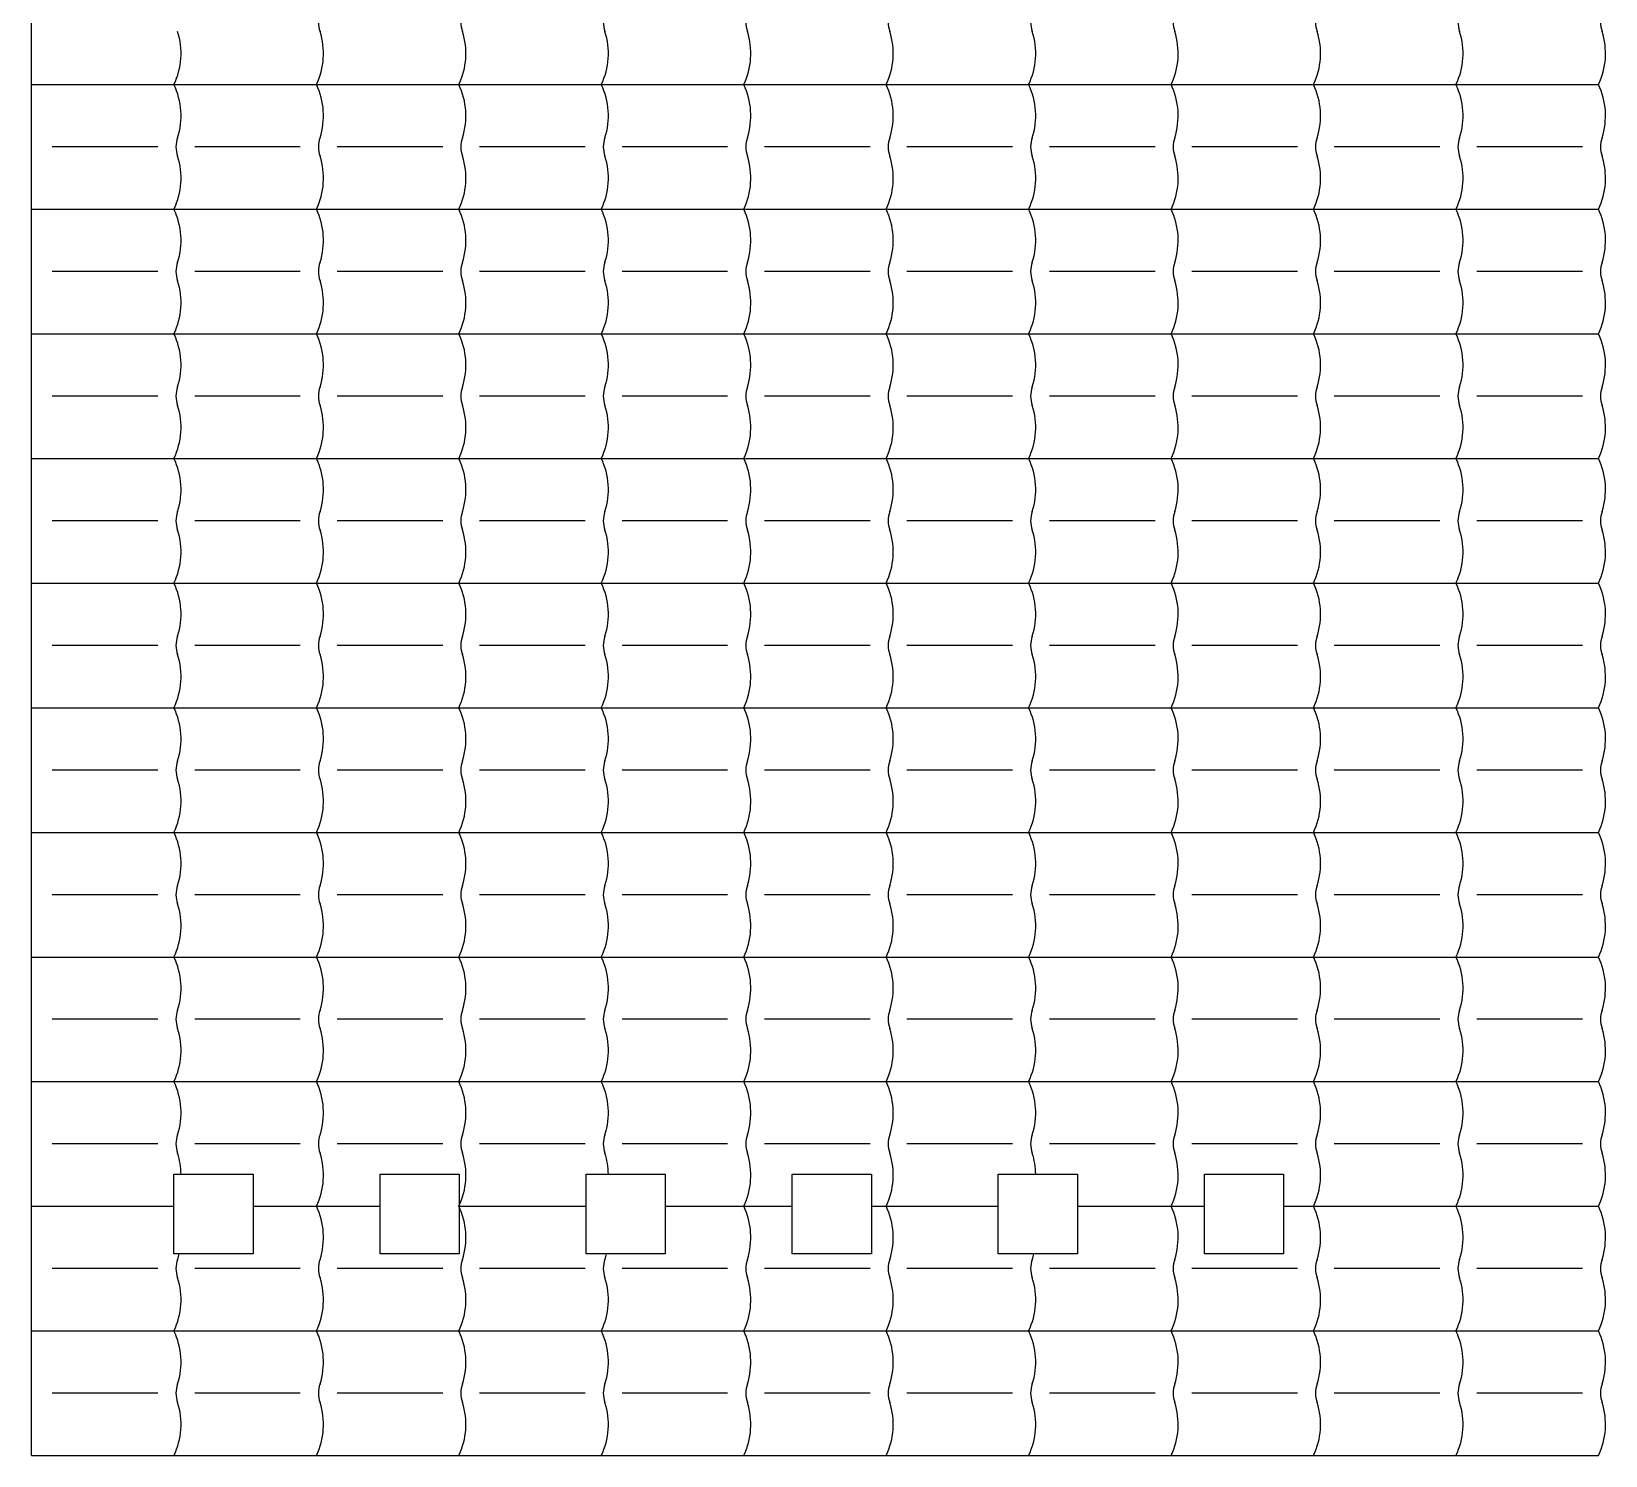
# Model space of a CAD drawing. Extents: x 5 to 617, y -77 to 233.
# Drawn here: x 282.2 to 345.8, y -76.8 to -19.3 of the extents above; entities that cross this region are included whole.
import ezdxf

# ---------------------------------------------------------------- set-up
doc = ezdxf.new("R2010")
doc.units = 0
doc.layers.get('0').update_dxf_attribs({"linetype": 'CONTINUOUS'})
doc.layers.add('ENGRAVE', color=4, linetype='CONTINUOUS')

msp = doc.modelspace()

# ---------------------------------------------------------------- linework, layer by layer
for p, q in [((282.155, -76.845), (282.155, 50.945)), ((287.918, -68.69), (287.918, -65.47)), ((287.918, -65.47), (291.118, -65.47)), ((291.118, -65.47), (291.118, -68.69)), ((296.251, -68.69), (296.251, -65.47)), ((296.251, -65.47), (299.451, -65.47)), ((299.451, -65.47), (299.451, -68.69)), ((304.584, -68.69), (304.584, -65.47)), ((304.584, -65.47), (307.784, -65.47)), ((307.784, -65.47), (307.784, -68.69)), ((312.917, -68.69), (312.917, -65.47)), ((312.917, -65.47), (316.117, -65.47)), ((316.117, -65.47), (316.117, -68.69)), ((321.25, -68.69), (321.25, -65.47)), ((321.25, -65.47), (324.45, -65.47)), ((324.45, -65.47), (324.45, -68.69)), ((329.583, -68.69), (329.583, -65.47)), ((329.583, -65.47), (332.783, -65.47)), ((332.783, -65.47), (332.783, -68.69)), ((291.118, -68.69), (287.918, -68.69)), ((299.451, -68.69), (296.251, -68.69)), ((307.784, -68.69), (304.584, -68.69)), ((316.117, -68.69), (312.917, -68.69)), ((324.45, -68.69), (321.25, -68.69)), ((332.783, -68.69), (329.583, -68.69)), ((282.155, -76.845), (345.515, -76.845))]:
    msp.add_line(p, q)
for centre, radius, start, end in [((346.643, -18.885), 1.047, 159.14265, 200.85735), ((342.903, -20.145), 2.9, 334.25, 17.81006), ((342.903, -22.665), 2.9, 342.18994, 25.75), ((346.643, -23.925), 1.047, 159.14265, 200.85735), ((342.903, -25.185), 2.9, 334.25, 17.81006), ((342.903, -27.705), 2.9, 342.18994, 25.75), ((346.643, -28.965), 1.047, 159.14265, 200.85735), ((342.903, -30.225), 2.9, 334.25, 17.81006), ((342.903, -32.745), 2.9, 342.18994, 25.75), ((346.643, -34.005), 1.047, 159.14265, 200.85735), ((342.903, -35.265), 2.9, 334.25, 17.81006), ((342.903, -37.785), 2.9, 342.18994, 25.75), ((346.643, -39.045), 1.047, 159.14265, 200.85735), ((342.903, -40.305), 2.9, 334.25, 17.81006), ((342.903, -42.825), 2.9, 342.18994, 25.75), ((346.643, -44.085), 1.047, 159.14265, 200.85735), ((342.903, -45.345), 2.9, 334.25, 17.81006), ((342.903, -47.865), 2.9, 342.18994, 25.75), ((346.643, -49.125), 1.047, 159.14265, 200.85735), ((342.903, -50.385), 2.9, 334.25, 17.81006), ((342.903, -52.905), 2.9, 342.18994, 25.75), ((346.643, -54.165), 1.047, 159.14265, 200.85735), ((342.903, -55.425), 2.9, 334.25, 17.81006), ((342.903, -57.945), 2.9, 342.18994, 25.75), ((346.643, -59.205), 1.047, 159.14265, 200.85735), ((342.903, -60.465), 2.9, 334.25, 17.81006), ((342.903, -62.985), 2.9, 342.18994, 25.75), ((346.643, -64.245), 1.047, 159.14265, 200.85735), ((342.903, -65.505), 2.9, 334.25, 17.81006), ((342.903, -68.025), 2.9, 342.18994, 25.75), ((346.643, -69.285), 1.047, 159.14265, 200.85735), ((342.903, -70.545), 2.9, 334.25, 17.81006), ((342.903, -73.065), 2.9, 342.18994, 25.75), ((346.643, -74.325), 1.047, 159.14265, 200.85735), ((342.903, -75.585), 2.9, 334.25, 17.81006)]:
    msp.add_arc(centre, radius, start, end)
at = {"layer": 'ENGRAVE'}
for p, q in [((282.155, -21.405), (287.915, -21.405)), ((287.915, -21.405), (293.675, -21.405)), ((293.675, -21.405), (299.435, -21.405)), ((299.435, -21.405), (305.195, -21.405)), ((305.195, -21.405), (310.955, -21.405)), ((310.955, -21.405), (316.715, -21.405)), ((316.715, -21.405), (322.475, -21.405)), ((322.475, -21.405), (328.235, -21.405)), ((328.235, -21.405), (333.995, -21.405)), ((333.995, -21.405), (339.755, -21.405)), ((339.755, -21.405), (345.515, -21.405)), ((287.266, -23.925), (282.995, -23.925)), ((293.026, -23.925), (288.755, -23.925)), ((298.786, -23.925), (294.515, -23.925)), ((304.546, -23.925), (300.275, -23.925)), ((310.306, -23.925), (306.035, -23.925)), ((316.066, -23.925), (311.795, -23.925)), ((321.826, -23.925), (317.555, -23.925)), ((327.586, -23.925), (323.315, -23.925)), ((333.346, -23.925), (329.075, -23.925)), ((339.106, -23.925), (334.835, -23.925)), ((344.866, -23.925), (340.595, -23.925)), ((282.155, -26.445), (287.915, -26.445)), ((287.915, -26.445), (293.675, -26.445)), ((293.675, -26.445), (299.435, -26.445)), ((299.435, -26.445), (305.195, -26.445)), ((305.195, -26.445), (310.955, -26.445)), ((310.955, -26.445), (316.715, -26.445)), ((316.715, -26.445), (322.475, -26.445)), ((322.475, -26.445), (328.235, -26.445)), ((328.235, -26.445), (333.995, -26.445)), ((333.995, -26.445), (339.755, -26.445)), ((339.755, -26.445), (345.515, -26.445)), ((287.266, -28.965), (282.995, -28.965)), ((293.026, -28.965), (288.755, -28.965)), ((298.786, -28.965), (294.515, -28.965)), ((304.546, -28.965), (300.275, -28.965)), ((310.306, -28.965), (306.035, -28.965)), ((316.066, -28.965), (311.795, -28.965)), ((321.826, -28.965), (317.555, -28.965)), ((327.586, -28.965), (323.315, -28.965)), ((333.346, -28.965), (329.075, -28.965)), ((339.106, -28.965), (334.835, -28.965)), ((344.866, -28.965), (340.595, -28.965)), ((282.155, -31.485), (287.915, -31.485)), ((287.915, -31.485), (293.675, -31.485)), ((293.675, -31.485), (299.435, -31.485)), ((299.435, -31.485), (305.195, -31.485)), ((305.195, -31.485), (310.955, -31.485)), ((310.955, -31.485), (316.715, -31.485)), ((316.715, -31.485), (322.475, -31.485)), ((322.475, -31.485), (328.235, -31.485)), ((328.235, -31.485), (333.995, -31.485)), ((333.995, -31.485), (339.755, -31.485)), ((339.755, -31.485), (345.515, -31.485)), ((287.266, -34.005), (282.995, -34.005)), ((293.026, -34.005), (288.755, -34.005)), ((298.786, -34.005), (294.515, -34.005)), ((304.546, -34.005), (300.275, -34.005)), ((310.306, -34.005), (306.035, -34.005)), ((316.066, -34.005), (311.795, -34.005)), ((321.826, -34.005), (317.555, -34.005)), ((327.586, -34.005), (323.315, -34.005)), ((333.346, -34.005), (329.075, -34.005)), ((339.106, -34.005), (334.835, -34.005)), ((344.866, -34.005), (340.595, -34.005)), ((282.155, -36.525), (287.915, -36.525)), ((287.915, -36.525), (293.675, -36.525)), ((293.675, -36.525), (299.435, -36.525)), ((299.435, -36.525), (305.195, -36.525)), ((305.195, -36.525), (310.955, -36.525)), ((310.955, -36.525), (316.715, -36.525)), ((316.715, -36.525), (322.475, -36.525)), ((322.475, -36.525), (328.235, -36.525)), ((328.235, -36.525), (333.995, -36.525)), ((333.995, -36.525), (339.755, -36.525)), ((339.755, -36.525), (345.515, -36.525)), ((287.266, -39.045), (282.995, -39.045)), ((293.026, -39.045), (288.755, -39.045)), ((298.786, -39.045), (294.515, -39.045)), ((304.546, -39.045), (300.275, -39.045)), ((310.306, -39.045), (306.035, -39.045)), ((316.066, -39.045), (311.795, -39.045)), ((321.826, -39.045), (317.555, -39.045)), ((327.586, -39.045), (323.315, -39.045)), ((333.346, -39.045), (329.075, -39.045)), ((339.106, -39.045), (334.835, -39.045)), ((344.866, -39.045), (340.595, -39.045)), ((282.155, -41.565), (287.915, -41.565)), ((287.915, -41.565), (293.675, -41.565)), ((293.675, -41.565), (299.435, -41.565)), ((299.435, -41.565), (305.195, -41.565)), ((305.195, -41.565), (310.955, -41.565)), ((310.955, -41.565), (316.715, -41.565)), ((316.715, -41.565), (322.475, -41.565)), ((322.475, -41.565), (328.235, -41.565)), ((328.235, -41.565), (333.995, -41.565)), ((333.995, -41.565), (339.755, -41.565)), ((339.755, -41.565), (345.515, -41.565)), ((287.266, -44.085), (282.995, -44.085)), ((293.026, -44.085), (288.755, -44.085)), ((298.786, -44.085), (294.515, -44.085)), ((304.546, -44.085), (300.275, -44.085)), ((310.306, -44.085), (306.035, -44.085)), ((316.066, -44.085), (311.795, -44.085)), ((321.826, -44.085), (317.555, -44.085)), ((327.586, -44.085), (323.315, -44.085)), ((333.346, -44.085), (329.075, -44.085)), ((339.106, -44.085), (334.835, -44.085)), ((344.866, -44.085), (340.595, -44.085)), ((282.155, -46.605), (287.915, -46.605)), ((287.915, -46.605), (293.675, -46.605)), ((293.675, -46.605), (299.435, -46.605)), ((299.435, -46.605), (305.195, -46.605)), ((305.195, -46.605), (310.955, -46.605)), ((310.955, -46.605), (316.715, -46.605)), ((316.715, -46.605), (322.475, -46.605)), ((322.475, -46.605), (328.235, -46.605)), ((328.235, -46.605), (333.995, -46.605)), ((333.995, -46.605), (339.755, -46.605)), ((339.755, -46.605), (345.515, -46.605)), ((287.266, -49.125), (282.995, -49.125)), ((293.026, -49.125), (288.755, -49.125)), ((298.786, -49.125), (294.515, -49.125)), ((304.546, -49.125), (300.275, -49.125)), ((310.306, -49.125), (306.035, -49.125)), ((316.066, -49.125), (311.795, -49.125)), ((321.826, -49.125), (317.555, -49.125)), ((327.586, -49.125), (323.315, -49.125)), ((333.346, -49.125), (329.075, -49.125)), ((339.106, -49.125), (334.835, -49.125)), ((344.866, -49.125), (340.595, -49.125)), ((282.155, -51.645), (287.915, -51.645)), ((287.915, -51.645), (293.675, -51.645)), ((293.675, -51.645), (299.435, -51.645)), ((299.435, -51.645), (305.195, -51.645)), ((305.195, -51.645), (310.955, -51.645)), ((310.955, -51.645), (316.715, -51.645)), ((316.715, -51.645), (322.475, -51.645)), ((322.475, -51.645), (328.235, -51.645)), ((328.235, -51.645), (333.995, -51.645)), ((333.995, -51.645), (339.755, -51.645)), ((339.755, -51.645), (345.515, -51.645)), ((287.266, -54.165), (282.995, -54.165)), ((293.026, -54.165), (288.755, -54.165)), ((298.786, -54.165), (294.515, -54.165)), ((304.546, -54.165), (300.275, -54.165)), ((310.306, -54.165), (306.035, -54.165)), ((316.066, -54.165), (311.795, -54.165)), ((321.826, -54.165), (317.555, -54.165)), ((327.586, -54.165), (323.315, -54.165)), ((333.346, -54.165), (329.075, -54.165)), ((339.106, -54.165), (334.835, -54.165)), ((344.866, -54.165), (340.595, -54.165)), ((282.155, -56.685), (287.915, -56.685)), ((287.915, -56.685), (293.675, -56.685)), ((293.675, -56.685), (299.435, -56.685)), ((299.435, -56.685), (305.195, -56.685)), ((305.195, -56.685), (310.955, -56.685)), ((310.955, -56.685), (316.715, -56.685)), ((316.715, -56.685), (322.475, -56.685)), ((322.475, -56.685), (328.235, -56.685)), ((328.235, -56.685), (333.995, -56.685)), ((333.995, -56.685), (339.755, -56.685)), ((339.755, -56.685), (345.515, -56.685)), ((287.266, -59.205), (282.995, -59.205)), ((293.026, -59.205), (288.755, -59.205)), ((298.786, -59.205), (294.515, -59.205)), ((304.546, -59.205), (300.275, -59.205)), ((310.306, -59.205), (306.035, -59.205)), ((316.066, -59.205), (311.795, -59.205)), ((321.826, -59.205), (317.555, -59.205)), ((327.586, -59.205), (323.315, -59.205)), ((333.346, -59.205), (329.075, -59.205)), ((339.106, -59.205), (334.835, -59.205)), ((344.866, -59.205), (340.595, -59.205)), ((282.155, -61.725), (287.915, -61.725)), ((287.915, -61.725), (293.675, -61.725)), ((293.675, -61.725), (299.435, -61.725)), ((299.435, -61.725), (305.195, -61.725)), ((305.195, -61.725), (310.955, -61.725)), ((310.955, -61.725), (316.715, -61.725)), ((316.715, -61.725), (322.475, -61.725)), ((322.475, -61.725), (328.235, -61.725)), ((328.235, -61.725), (333.995, -61.725)), ((333.995, -61.725), (339.755, -61.725)), ((339.755, -61.725), (345.515, -61.725)), ((287.266, -64.245), (282.995, -64.245)), ((293.026, -64.245), (288.755, -64.245)), ((298.786, -64.245), (294.515, -64.245)), ((304.546, -64.245), (300.275, -64.245)), ((310.306, -64.245), (306.035, -64.245)), ((316.066, -64.245), (311.795, -64.245)), ((321.826, -64.245), (317.555, -64.245)), ((327.586, -64.245), (323.315, -64.245)), ((333.346, -64.245), (329.075, -64.245)), ((339.106, -64.245), (334.835, -64.245)), ((344.866, -64.245), (340.595, -64.245)), ((282.155, -66.765), (287.915, -66.765)), ((287.915, -66.765), (287.918, -66.765)), ((291.118, -66.765), (293.675, -66.765)), ((293.675, -66.765), (296.251, -66.765)), ((299.435, -66.765), (304.584, -66.765)), ((307.784, -66.765), (310.955, -66.765)), ((310.955, -66.765), (312.917, -66.765)), ((316.117, -66.765), (316.715, -66.765)), ((316.715, -66.765), (321.25, -66.765)), ((324.45, -66.765), (328.235, -66.765)), ((328.235, -66.765), (329.583, -66.765)), ((332.783, -66.765), (333.995, -66.765)), ((333.995, -66.765), (339.755, -66.765)), ((339.755, -66.765), (345.515, -66.765)), ((287.266, -69.285), (282.995, -69.285)), ((293.026, -69.285), (288.755, -69.285)), ((298.786, -69.285), (294.515, -69.285)), ((304.546, -69.285), (300.275, -69.285)), ((310.306, -69.285), (306.035, -69.285)), ((316.066, -69.285), (311.795, -69.285)), ((321.826, -69.285), (317.555, -69.285)), ((327.586, -69.285), (323.315, -69.285)), ((333.346, -69.285), (329.075, -69.285)), ((339.106, -69.285), (334.835, -69.285)), ((344.866, -69.285), (340.595, -69.285)), ((282.155, -71.805), (287.915, -71.805)), ((287.915, -71.805), (293.675, -71.805)), ((293.675, -71.805), (299.435, -71.805)), ((299.435, -71.805), (305.195, -71.805)), ((305.195, -71.805), (310.955, -71.805)), ((310.955, -71.805), (316.715, -71.805)), ((316.715, -71.805), (322.475, -71.805)), ((322.475, -71.805), (328.235, -71.805)), ((328.235, -71.805), (333.995, -71.805)), ((333.995, -71.805), (339.755, -71.805)), ((339.755, -71.805), (345.515, -71.805)), ((287.266, -74.325), (282.995, -74.325)), ((293.026, -74.325), (288.755, -74.325)), ((298.786, -74.325), (294.515, -74.325)), ((304.546, -74.325), (300.275, -74.325)), ((310.306, -74.325), (306.035, -74.325)), ((316.066, -74.325), (311.795, -74.325)), ((321.826, -74.325), (317.555, -74.325)), ((327.586, -74.325), (323.315, -74.325)), ((333.346, -74.325), (329.075, -74.325)), ((339.106, -74.325), (334.835, -74.325)), ((344.866, -74.325), (340.595, -74.325))]:
    msp.add_line(p, q, dxfattribs=at)
for centre, radius, start, end in [((294.803, -18.885), 1.047, 159.14265, 200.85735), ((300.563, -18.885), 1.047, 159.14265, 200.85735), ((306.323, -18.885), 1.047, 159.14265, 200.85735), ((312.083, -18.885), 1.047, 159.14265, 200.85735), ((317.843, -18.885), 1.047, 159.14265, 200.85735), ((323.603, -18.885), 1.047, 159.14265, 200.85735), ((329.363, -18.885), 1.047, 159.14265, 200.85735), ((335.123, -18.885), 1.047, 159.14265, 200.85735), ((340.883, -18.885), 1.047, 159.14265, 200.85735), ((285.303, -20.145), 2.9, 334.25, 17.81006), ((291.063, -20.145), 2.9, 334.25, 17.81006), ((296.823, -20.145), 2.9, 334.25, 17.81006), ((302.583, -20.145), 2.9, 334.25, 17.81006), ((308.343, -20.145), 2.9, 334.25, 17.81006), ((314.103, -20.145), 2.9, 334.25, 17.81006), ((319.863, -20.145), 2.9, 334.25, 17.81006), ((325.623, -20.145), 2.9, 334.25, 17.81006), ((331.383, -20.145), 2.9, 334.25, 17.81006), ((337.143, -20.145), 2.9, 334.25, 17.81006), ((285.303, -22.665), 2.9, 342.18994, 25.75), ((291.063, -22.665), 2.9, 342.18994, 25.75), ((296.823, -22.665), 2.9, 342.18994, 25.75), ((302.583, -22.665), 2.9, 342.18994, 25.75), ((308.343, -22.665), 2.9, 342.18994, 25.75), ((314.103, -22.665), 2.9, 342.18994, 25.75), ((319.863, -22.665), 2.9, 342.18994, 25.75), ((325.623, -22.665), 2.9, 342.18994, 25.75), ((331.383, -22.665), 2.9, 342.18994, 25.75), ((337.143, -22.665), 2.9, 342.18994, 25.75), ((289.043, -23.925), 1.047, 159.14265, 200.85735), ((294.803, -23.925), 1.047, 159.14265, 200.85735), ((300.563, -23.925), 1.047, 159.14265, 200.85735), ((306.323, -23.925), 1.047, 159.14265, 200.85735), ((312.083, -23.925), 1.047, 159.14265, 200.85735), ((317.843, -23.925), 1.047, 159.14265, 200.85735), ((323.603, -23.925), 1.047, 159.14265, 200.85735), ((329.363, -23.925), 1.047, 159.14265, 200.85735), ((335.123, -23.925), 1.047, 159.14265, 200.85735), ((340.883, -23.925), 1.047, 159.14265, 200.85735), ((285.303, -25.185), 2.9, 334.25, 17.81006), ((291.063, -25.185), 2.9, 334.25, 17.81006), ((296.823, -25.185), 2.9, 334.25, 17.81006), ((302.583, -25.185), 2.9, 334.25, 17.81006), ((308.343, -25.185), 2.9, 334.25, 17.81006), ((314.103, -25.185), 2.9, 334.25, 17.81006), ((319.863, -25.185), 2.9, 334.25, 17.81006), ((325.623, -25.185), 2.9, 334.25, 17.81006), ((331.383, -25.185), 2.9, 334.25, 17.81006), ((337.143, -25.185), 2.9, 334.25, 17.81006), ((285.303, -27.705), 2.9, 342.18994, 25.75), ((291.063, -27.705), 2.9, 342.18994, 25.75), ((296.823, -27.705), 2.9, 342.18994, 25.75), ((302.583, -27.705), 2.9, 342.18994, 25.75), ((308.343, -27.705), 2.9, 342.18994, 25.75), ((314.103, -27.705), 2.9, 342.18994, 25.75), ((319.863, -27.705), 2.9, 342.18994, 25.75), ((325.623, -27.705), 2.9, 342.18994, 25.75), ((331.383, -27.705), 2.9, 342.18994, 25.75), ((337.143, -27.705), 2.9, 342.18994, 25.75), ((289.043, -28.965), 1.047, 159.14265, 200.85735), ((294.803, -28.965), 1.047, 159.14265, 200.85735), ((300.563, -28.965), 1.047, 159.14265, 200.85735), ((306.323, -28.965), 1.047, 159.14265, 200.85735), ((312.083, -28.965), 1.047, 159.14265, 200.85735), ((317.843, -28.965), 1.047, 159.14265, 200.85735), ((323.603, -28.965), 1.047, 159.14265, 200.85735), ((329.363, -28.965), 1.047, 159.14265, 200.85735), ((335.123, -28.965), 1.047, 159.14265, 200.85735), ((340.883, -28.965), 1.047, 159.14265, 200.85735), ((285.303, -30.225), 2.9, 334.25, 17.81006), ((291.063, -30.225), 2.9, 334.25, 17.81006), ((296.823, -30.225), 2.9, 334.25, 17.81006), ((302.583, -30.225), 2.9, 334.25, 17.81006), ((308.343, -30.225), 2.9, 334.25, 17.81006), ((314.103, -30.225), 2.9, 334.25, 17.81006), ((319.863, -30.225), 2.9, 334.25, 17.81006), ((325.623, -30.225), 2.9, 334.25, 17.81006), ((331.383, -30.225), 2.9, 334.25, 17.81006), ((337.143, -30.225), 2.9, 334.25, 17.81006), ((285.303, -32.745), 2.9, 342.18994, 25.75), ((291.063, -32.745), 2.9, 342.18994, 25.75), ((296.823, -32.745), 2.9, 342.18994, 25.75), ((302.583, -32.745), 2.9, 342.18994, 25.75), ((308.343, -32.745), 2.9, 342.18994, 25.75), ((314.103, -32.745), 2.9, 342.18994, 25.75), ((319.863, -32.745), 2.9, 342.18994, 25.75), ((325.623, -32.745), 2.9, 342.18994, 25.75), ((331.383, -32.745), 2.9, 342.18994, 25.75), ((337.143, -32.745), 2.9, 342.18994, 25.75), ((289.043, -34.005), 1.047, 159.14265, 200.85735), ((294.803, -34.005), 1.047, 159.14265, 200.85735), ((300.563, -34.005), 1.047, 159.14265, 200.85735), ((306.323, -34.005), 1.047, 159.14265, 200.85735), ((312.083, -34.005), 1.047, 159.14265, 200.85735), ((317.843, -34.005), 1.047, 159.14265, 200.85735), ((323.603, -34.005), 1.047, 159.14265, 200.85735), ((329.363, -34.005), 1.047, 159.14265, 200.85735), ((335.123, -34.005), 1.047, 159.14265, 200.85735), ((340.883, -34.005), 1.047, 159.14265, 200.85735), ((285.303, -35.265), 2.9, 334.25, 17.81006), ((291.063, -35.265), 2.9, 334.25, 17.81006), ((296.823, -35.265), 2.9, 334.25, 17.81006), ((302.583, -35.265), 2.9, 334.25, 17.81006), ((308.343, -35.265), 2.9, 334.25, 17.81006), ((314.103, -35.265), 2.9, 334.25, 17.81006), ((319.863, -35.265), 2.9, 334.25, 17.81006), ((325.623, -35.265), 2.9, 334.25, 17.81006), ((331.383, -35.265), 2.9, 334.25, 17.81006), ((337.143, -35.265), 2.9, 334.25, 17.81006), ((285.303, -37.785), 2.9, 342.18994, 25.75), ((291.063, -37.785), 2.9, 342.18994, 25.75), ((296.823, -37.785), 2.9, 342.18994, 25.75), ((302.583, -37.785), 2.9, 342.18994, 25.75), ((308.343, -37.785), 2.9, 342.18994, 25.75), ((314.103, -37.785), 2.9, 342.18994, 25.75), ((319.863, -37.785), 2.9, 342.18994, 25.75), ((325.623, -37.785), 2.9, 342.18994, 25.75), ((331.383, -37.785), 2.9, 342.18994, 25.75), ((337.143, -37.785), 2.9, 342.18994, 25.75), ((289.043, -39.045), 1.047, 159.14265, 200.85735), ((294.803, -39.045), 1.047, 159.14265, 200.85735), ((300.563, -39.045), 1.047, 159.14265, 200.85735), ((306.323, -39.045), 1.047, 159.14265, 200.85735), ((312.083, -39.045), 1.047, 159.14265, 200.85735), ((317.843, -39.045), 1.047, 159.14265, 200.85735), ((323.603, -39.045), 1.047, 159.14265, 200.85735), ((329.363, -39.045), 1.047, 159.14265, 200.85735), ((335.123, -39.045), 1.047, 159.14265, 200.85735), ((340.883, -39.045), 1.047, 159.14265, 200.85735), ((285.303, -40.305), 2.9, 334.25, 17.81006), ((291.063, -40.305), 2.9, 334.25, 17.81006), ((296.823, -40.305), 2.9, 334.25, 17.81006), ((302.583, -40.305), 2.9, 334.25, 17.81006), ((308.343, -40.305), 2.9, 334.25, 17.81006), ((314.103, -40.305), 2.9, 334.25, 17.81006), ((319.863, -40.305), 2.9, 334.25, 17.81006), ((325.623, -40.305), 2.9, 334.25, 17.81006), ((331.383, -40.305), 2.9, 334.25, 17.81006), ((337.143, -40.305), 2.9, 334.25, 17.81006), ((285.303, -42.825), 2.9, 342.18994, 25.75), ((291.063, -42.825), 2.9, 342.18994, 25.75), ((296.823, -42.825), 2.9, 342.18994, 25.75), ((302.583, -42.825), 2.9, 342.18994, 25.75), ((308.343, -42.825), 2.9, 342.18994, 25.75), ((314.103, -42.825), 2.9, 342.18994, 25.75), ((319.863, -42.825), 2.9, 342.18994, 25.75), ((325.623, -42.825), 2.9, 342.18994, 25.75), ((331.383, -42.825), 2.9, 342.18994, 25.75), ((337.143, -42.825), 2.9, 342.18994, 25.75), ((289.043, -44.085), 1.047, 159.14265, 200.85735), ((294.803, -44.085), 1.047, 159.14265, 200.85735), ((300.563, -44.085), 1.047, 159.14265, 200.85735), ((306.323, -44.085), 1.047, 159.14265, 200.85735), ((312.083, -44.085), 1.047, 159.14265, 200.85735), ((317.843, -44.085), 1.047, 159.14265, 200.85735), ((323.603, -44.085), 1.047, 159.14265, 200.85735), ((329.363, -44.085), 1.047, 159.14265, 200.85735), ((335.123, -44.085), 1.047, 159.14265, 200.85735), ((340.883, -44.085), 1.047, 159.14265, 200.85735), ((285.303, -45.345), 2.9, 334.25, 17.81006), ((291.063, -45.345), 2.9, 334.25, 17.81006), ((296.823, -45.345), 2.9, 334.25, 17.81006), ((302.583, -45.345), 2.9, 334.25, 17.81006), ((308.343, -45.345), 2.9, 334.25, 17.81006), ((314.103, -45.345), 2.9, 334.25, 17.81006), ((319.863, -45.345), 2.9, 334.25, 17.81006), ((325.623, -45.345), 2.9, 334.25, 17.81006), ((331.383, -45.345), 2.9, 334.25, 17.81006), ((337.143, -45.345), 2.9, 334.25, 17.81006), ((285.303, -47.865), 2.9, 342.18994, 25.75), ((291.063, -47.865), 2.9, 342.18994, 25.75), ((296.823, -47.865), 2.9, 342.18994, 25.75), ((302.583, -47.865), 2.9, 342.18994, 25.75), ((308.343, -47.865), 2.9, 342.18994, 25.75), ((314.103, -47.865), 2.9, 342.18994, 25.75), ((319.863, -47.865), 2.9, 342.18994, 25.75), ((325.623, -47.865), 2.9, 342.18994, 25.75), ((331.383, -47.865), 2.9, 342.18994, 25.75), ((337.143, -47.865), 2.9, 342.18994, 25.75), ((289.043, -49.125), 1.047, 159.14265, 200.85735), ((294.803, -49.125), 1.047, 159.14265, 200.85735), ((300.563, -49.125), 1.047, 159.14265, 200.85735), ((306.323, -49.125), 1.047, 159.14265, 200.85735), ((312.083, -49.125), 1.047, 159.14265, 200.85735), ((317.843, -49.125), 1.047, 159.14265, 200.85735), ((323.603, -49.125), 1.047, 159.14265, 200.85735), ((329.363, -49.125), 1.047, 159.14265, 200.85735), ((335.123, -49.125), 1.047, 159.14265, 200.85735), ((340.883, -49.125), 1.047, 159.14265, 200.85735), ((285.303, -50.385), 2.9, 334.25, 17.81006), ((291.063, -50.385), 2.9, 334.25, 17.81006), ((296.823, -50.385), 2.9, 334.25, 17.81006), ((302.583, -50.385), 2.9, 334.25, 17.81006), ((308.343, -50.385), 2.9, 334.25, 17.81006), ((314.103, -50.385), 2.9, 334.25, 17.81006), ((319.863, -50.385), 2.9, 334.25, 17.81006), ((325.623, -50.385), 2.9, 334.25, 17.81006), ((331.383, -50.385), 2.9, 334.25, 17.81006), ((337.143, -50.385), 2.9, 334.25, 17.81006), ((285.303, -52.905), 2.9, 342.18994, 25.75), ((291.063, -52.905), 2.9, 342.18994, 25.75), ((296.823, -52.905), 2.9, 342.18994, 25.75), ((302.583, -52.905), 2.9, 342.18994, 25.75), ((308.343, -52.905), 2.9, 342.18994, 25.75), ((314.103, -52.905), 2.9, 342.18994, 25.75), ((319.863, -52.905), 2.9, 342.18994, 25.75), ((325.623, -52.905), 2.9, 342.18994, 25.75), ((331.383, -52.905), 2.9, 342.18994, 25.75), ((337.143, -52.905), 2.9, 342.18994, 25.75), ((289.043, -54.165), 1.047, 159.14265, 200.85735), ((294.803, -54.165), 1.047, 159.14265, 200.85735), ((300.563, -54.165), 1.047, 159.14265, 200.85735), ((306.323, -54.165), 1.047, 159.14265, 200.85735), ((312.083, -54.165), 1.047, 159.14265, 200.85735), ((317.843, -54.165), 1.047, 159.14265, 200.85735), ((323.603, -54.165), 1.047, 159.14265, 200.85735), ((329.363, -54.165), 1.047, 159.14265, 200.85735), ((335.123, -54.165), 1.047, 159.14265, 200.85735), ((340.883, -54.165), 1.047, 159.14265, 200.85735), ((285.303, -55.425), 2.9, 334.25, 17.81006), ((291.063, -55.425), 2.9, 334.25, 17.81006), ((296.823, -55.425), 2.9, 334.25, 17.81006), ((302.583, -55.425), 2.9, 334.25, 17.81006), ((308.343, -55.425), 2.9, 334.25, 17.81006), ((314.103, -55.425), 2.9, 334.25, 17.81006), ((319.863, -55.425), 2.9, 334.25, 17.81006), ((325.623, -55.425), 2.9, 334.25, 17.81006), ((331.383, -55.425), 2.9, 334.25, 17.81006), ((337.143, -55.425), 2.9, 334.25, 17.81006), ((285.303, -57.945), 2.9, 342.18994, 25.75), ((291.063, -57.945), 2.9, 342.18994, 25.75), ((296.823, -57.945), 2.9, 342.18994, 25.75), ((302.583, -57.945), 2.9, 342.18994, 25.75), ((308.343, -57.945), 2.9, 342.18994, 25.75), ((314.103, -57.945), 2.9, 342.18994, 25.75), ((319.863, -57.945), 2.9, 342.18994, 25.75), ((325.623, -57.945), 2.9, 342.18994, 25.75), ((331.383, -57.945), 2.9, 342.18994, 25.75), ((337.143, -57.945), 2.9, 342.18994, 25.75), ((289.043, -59.205), 1.047, 159.14265, 200.85735), ((294.803, -59.205), 1.047, 159.14265, 200.85735), ((300.563, -59.205), 1.047, 159.14265, 200.85735), ((306.323, -59.205), 1.047, 159.14265, 200.85735), ((312.083, -59.205), 1.047, 159.14265, 200.85735), ((317.843, -59.205), 1.047, 159.14265, 200.85735), ((323.603, -59.205), 1.047, 159.14265, 200.85735), ((329.363, -59.205), 1.047, 159.14265, 200.85735), ((335.123, -59.205), 1.047, 159.14265, 200.85735), ((340.883, -59.205), 1.047, 159.14265, 200.85735), ((285.303, -60.465), 2.9, 334.25, 17.81006), ((291.063, -60.465), 2.9, 334.25, 17.81006), ((296.823, -60.465), 2.9, 334.25, 17.81006), ((302.583, -60.465), 2.9, 334.25, 17.81006), ((308.343, -60.465), 2.9, 334.25, 17.81006), ((314.103, -60.465), 2.9, 334.25, 17.81006), ((319.863, -60.465), 2.9, 334.25, 17.81006), ((325.623, -60.465), 2.9, 334.25, 17.81006), ((331.383, -60.465), 2.9, 334.25, 17.81006), ((337.143, -60.465), 2.9, 334.25, 17.81006), ((285.303, -62.985), 2.9, 342.18994, 25.75), ((291.063, -62.985), 2.9, 342.18994, 25.75), ((296.823, -62.985), 2.9, 342.18994, 25.75), ((302.583, -62.985), 2.9, 342.18994, 25.75), ((308.343, -62.985), 2.9, 342.18994, 25.75), ((314.103, -62.985), 2.9, 342.18994, 25.75), ((319.863, -62.985), 2.9, 342.18994, 25.75), ((325.623, -62.985), 2.9, 342.18994, 25.75), ((331.383, -62.985), 2.9, 342.18994, 25.75), ((337.143, -62.985), 2.9, 342.18994, 25.75), ((289.043, -64.245), 1.047, 159.14265, 200.85735), ((294.803, -64.245), 1.047, 159.14265, 200.85735), ((300.563, -64.245), 1.047, 159.14265, 200.85735), ((306.323, -64.245), 1.047, 159.14265, 200.85735), ((312.083, -64.245), 1.047, 159.14265, 200.85735), ((317.843, -64.245), 1.047, 159.14265, 200.85735), ((323.603, -64.245), 1.047, 159.14265, 200.85735), ((329.363, -64.245), 1.047, 159.14265, 200.85735), ((335.123, -64.245), 1.047, 159.14265, 200.85735), ((340.883, -64.245), 1.047, 159.14265, 200.85735), ((285.303, -65.505), 2.9, 0.69146, 17.81006), ((291.063, -65.505), 2.9, 334.25, 17.81006), ((296.823, -65.505), 2.9, 334.25, 17.81006), ((302.583, -65.505), 2.9, 0.69146, 17.81006), ((308.343, -65.505), 2.9, 334.25, 17.81006), ((314.103, -65.505), 2.9, 334.25, 17.81006), ((319.863, -65.505), 2.9, 0.69146, 17.81006), ((325.623, -65.505), 2.9, 334.25, 17.81006), ((331.383, -65.505), 2.9, 334.25, 17.81006), ((337.143, -65.505), 2.9, 334.25, 17.81006), ((285.303, -65.505), 2.9, 334.25, 334.38675), ((285.303, -68.025), 2.9, 25.61325, 25.75), ((291.063, -68.025), 2.9, 342.18994, 25.75), ((296.823, -68.025), 2.9, 342.18994, 25.75), ((308.343, -68.025), 2.9, 342.18994, 25.75), ((314.103, -68.025), 2.9, 342.18994, 25.75), ((325.623, -68.025), 2.9, 342.18994, 25.75), ((331.383, -68.025), 2.9, 342.18994, 25.75), ((337.143, -68.025), 2.9, 342.18994, 25.75), ((285.303, -68.025), 2.9, 342.18994, 346.74469), ((302.583, -68.025), 2.9, 342.18994, 346.74469), ((319.863, -68.025), 2.9, 342.18994, 346.74469), ((289.043, -69.285), 1.047, 159.14265, 200.85735), ((294.803, -69.285), 1.047, 159.14265, 200.85735), ((300.563, -69.285), 1.047, 159.14265, 200.85735), ((306.323, -69.285), 1.047, 159.14265, 200.85735), ((312.083, -69.285), 1.047, 159.14265, 200.85735), ((317.843, -69.285), 1.047, 159.14265, 200.85735), ((323.603, -69.285), 1.047, 159.14265, 200.85735), ((329.363, -69.285), 1.047, 159.14265, 200.85735), ((335.123, -69.285), 1.047, 159.14265, 200.85735), ((340.883, -69.285), 1.047, 159.14265, 200.85735), ((285.303, -70.545), 2.9, 334.25, 17.81006), ((291.063, -70.545), 2.9, 334.25, 17.81006), ((296.823, -70.545), 2.9, 334.25, 17.81006), ((302.583, -70.545), 2.9, 334.25, 17.81006), ((308.343, -70.545), 2.9, 334.25, 17.81006), ((314.103, -70.545), 2.9, 334.25, 17.81006), ((319.863, -70.545), 2.9, 334.25, 17.81006), ((325.623, -70.545), 2.9, 334.25, 17.81006), ((331.383, -70.545), 2.9, 334.25, 17.81006), ((337.143, -70.545), 2.9, 334.25, 17.81006), ((285.303, -73.065), 2.9, 342.18994, 25.75), ((291.063, -73.065), 2.9, 342.18994, 25.75), ((296.823, -73.065), 2.9, 342.18994, 25.75), ((302.583, -73.065), 2.9, 342.18994, 25.75), ((308.343, -73.065), 2.9, 342.18994, 25.75), ((314.103, -73.065), 2.9, 342.18994, 25.75), ((319.863, -73.065), 2.9, 342.18994, 25.75), ((325.623, -73.065), 2.9, 342.18994, 25.75), ((331.383, -73.065), 2.9, 342.18994, 25.75), ((337.143, -73.065), 2.9, 342.18994, 25.75), ((289.043, -74.325), 1.047, 159.14265, 200.85735), ((294.803, -74.325), 1.047, 159.14265, 200.85735), ((300.563, -74.325), 1.047, 159.14265, 200.85735), ((306.323, -74.325), 1.047, 159.14265, 200.85735), ((312.083, -74.325), 1.047, 159.14265, 200.85735), ((317.843, -74.325), 1.047, 159.14265, 200.85735), ((323.603, -74.325), 1.047, 159.14265, 200.85735), ((329.363, -74.325), 1.047, 159.14265, 200.85735), ((335.123, -74.325), 1.047, 159.14265, 200.85735), ((340.883, -74.325), 1.047, 159.14265, 200.85735), ((285.303, -75.585), 2.9, 334.25, 17.81006), ((291.063, -75.585), 2.9, 334.25, 17.81006), ((296.823, -75.585), 2.9, 334.25, 17.81006), ((302.583, -75.585), 2.9, 334.25, 17.81006), ((308.343, -75.585), 2.9, 334.25, 17.81006), ((314.103, -75.585), 2.9, 334.25, 17.81006), ((319.863, -75.585), 2.9, 334.25, 17.81006), ((325.623, -75.585), 2.9, 334.25, 17.81006), ((331.383, -75.585), 2.9, 334.25, 17.81006), ((337.143, -75.585), 2.9, 334.25, 17.81006)]:
    msp.add_arc(centre, radius, start, end, dxfattribs=at)

doc.saveas('drawing.dxf')
